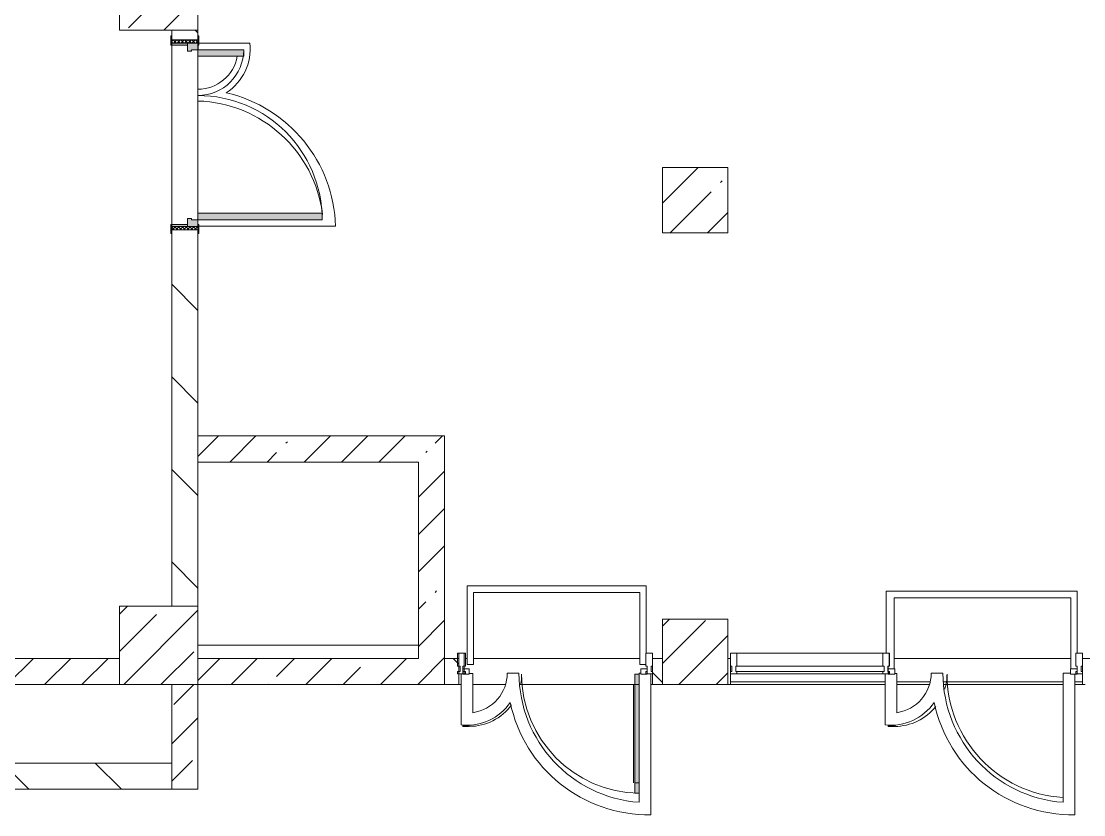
# Model space of a CAD drawing. Header units: millimetres. Extents: x 81663 to 277412, y -8553 to 29000.
# Drawn here: x 213638 to 221758, y 10705 to 16767 of the extents above; entities that cross this region are included whole.
import ezdxf

# ---------------------------------------------------------------- set-up
doc = ezdxf.new("R2010")
doc.units = ezdxf.units.MM
for name, color, linetype, lineweight, true_color in [('A-DETL-GENF-3', 7, 'Continuous', 5, 0xe2e2e2), ('A-DETL-GENF-5', 7, 'Continuous', 5, 0xaaaaaa), ('A-DOOR-2', 7, 'Continuous', 5, 0xe2e2e2), ('A-DOOR-3', 7, 'Continuous', 5, 0xaaaaaa), ('A-DOOR-FRAM-1', 7, 'Continuous', 5, 0xe2e2e2), ('A-DOOR-FRAM-3', 7, 'Continuous', 5, 0xaaaaaa), ('A-FLOR-2', 7, 'Continuous', 5, 0xaaaaaa)]:
    doc.layers.add(name, color=color, linetype=linetype, lineweight=lineweight, true_color=true_color)
for name, color, linetype, lineweight in [('A-GLAZ-CURT-2', 7, 'Continuous', 5), ('A-GLAZ-CWMG-2', 7, 'Continuous', 5), ('A-WALL', 7, 'Continuous', 9), ('I-WALL-3', 7, 'Continuous', 5), ('S-COLS-1', 7, 'Continuous', 5)]:
    doc.layers.add(name, color=color, linetype=linetype, lineweight=lineweight)
pattern_1 = [(135, (148228.23, 0), (-353.5534, -353.5534), [])]
pattern_2 = [(45, (148228.23, 0), (-285.1231, 285.1231), []), (45, (148513.35, 0), (-285.1231, 285.1231), [504.031, -100.806, 16.764, -84.042])]

# ---------------------------------------------------------------- blocks, each defined once
blk = doc.blocks.new('BSC_Колонна _Прямоугольная - 600х600-23205240-2_5_3_птичка')
at = {"layer": 'S-COLS-1'}
h = blk.add_hatch(dxfattribs=at)
h.set_pattern_fill('FP_46', color=256, style=0, pattern_type=2)
h.set_pattern_definition([(45, (-66460, -12000), (-285.1231, 285.1231), []), (45, (-66174.88, -12000), (-285.1231, 285.1231), [504.031, -100.806, 16.764, -84.042])])
h.paths.add_polyline_path([(-300, -300), (300, -300), (300, 300), (-300, 300)])
for p, q in [((300, 300), (-300, 300)), ((-300, 300), (-300, -300)), ((300, -300), (300, 300)), ((-300, -300), (300, -300))]:
    blk.add_line(p, q, dxfattribs=at)
blk = doc.blocks.new('BSC_Колонна _Прямоугольная - 600х600-V25-2_5_3_птичка')
at = {"layer": 'S-COLS-1'}
h = blk.add_hatch(dxfattribs=at)
h.set_pattern_fill('FP_55', color=256, style=0, pattern_type=2)
h.set_pattern_definition([(45, (-66460, -17000), (-285.1231, 285.1231), []), (45, (-66174.88, -17000), (-285.1231, 285.1231), [504.031, -100.806, 16.764, -84.042])])
h.paths.add_polyline_path([(-300, -300), (300, -300), (300, 300), (-300, 300), (-300, 5.5)])
for p, q in [((300, 300), (-300, 300)), ((-300, 300), (-300, -300)), ((300, -300), (300, 300)), ((-300, -300), (300, -300))]:
    blk.add_line(p, q, dxfattribs=at)
blk = doc.blocks.new('110_Дверь_СКБ_2Ст - Д-6_л__ ДОО_Дв_1450x2100h_Дверь из раздевальной в коридор-V29-2_5_3_птичка')
at = {"layer": 'A-DOOR-2'}
for points in [[(662.5, 100), (662.5, 1050), (612.5, 1050), (612.5, 100)], [(-587.5, 100), (-587.5, 450), (-637.5, 450), (-637.5, 100)]]:
    blk.add_hatch(color=256, dxfattribs=at).paths.add_polyline_path(points)
h = blk.add_hatch(color=256, dxfattribs=at)
h.paths.add_polyline_path([(712.5, 100), (662.5, 100), (662.5, 50), (652.5, 50), (652.5, 20), (712.5, 20)])
h.paths.add_polyline_path([(-627.5, 20), (-627.5, 50), (-637.5, 50), (-637.5, 100), (-687.5, 100), (-687.5, 20)])
at = {"layer": 'A-DOOR-3'}
h = blk.add_hatch(dxfattribs=at)
h.set_pattern_fill('FP_67', color=256, style=0, pattern_type=2)
h.set_pattern_definition([(135, (1576.41, 164.685), (-14.14214, -14.14214), []), (225, (1576.41, 164.685), (14.14214, -14.14214), [])])
h.paths.add_polyline_path([(737.5, 100), (712.5, 100), (712.5, -100), (737.5, -100)])
at = {"layer": 'A-DOOR-FRAM-1'}
for points in [[(-672.5, 100), (-672.5, 108), (-742.5, 108), (-742.5, 100)], [(767.5, 100), (767.5, 108), (697.5, 108), (697.5, 100)], [(-672.5, 20), (-687.5, 20), (-687.5, -100), (-672.5, -94.3)], [(712.5, 20), (697.5, 20), (697.5, -100), (712.5, -100)], [(-672.5, -100), (-742.5, -100), (-742.5, -108), (-672.5, -108)], [(767.5, -108), (767.5, -100), (697.5, -100), (697.5, -108)]]:
    blk.add_hatch(color=256, dxfattribs=at).paths.add_polyline_path(points)
at = {"layer": 'A-DOOR-FRAM-3'}
h = blk.add_hatch(dxfattribs=at)
h.set_pattern_fill('FP_68', color=256, style=0, pattern_type=2)
h.set_pattern_definition([(45, (-546.384, 164.685), (-14.1421, 14.1421), []), (135, (-546.384, 164.685), (-14.1421, -14.1421), [])])
h.paths.add_polyline_path([(-687.5, -94.3), (-687.5, 100), (-712.5, 100), (-712.5, -100), (-687.5, -100)])
at = {"layer": 'A-DOOR-3'}
for p, q in [((662.5, 1050), (612.5, 1050)), ((612.5, 1050), (612.5, 100)), ((662.5, 100), (662.5, 1050)), ((-637.5, 450), (-637.5, 100)), ((-587.5, 450), (-637.5, 450)), ((-587.5, 100), (-587.5, 450)), ((-637.5, 100), (-587.5, 100)), ((612.5, 100), (662.5, 100))]:
    blk.add_line(p, q, dxfattribs=at)
for centre, radius, start, end in [((662.5, 100), 950, 90, 180), ((-637.5, 100), 350, 360, 90)]:
    blk.add_arc(centre, radius, start, end, dxfattribs=at)
at = {"layer": 'A-DOOR-FRAM-3'}
for p, q in [((-672.5, 108), (-742.5, 108)), ((-742.5, 108), (-742.5, 100)), ((-742.5, 100), (-672.5, 100)), ((-687.5, 100), (-712.5, 100)), ((-712.5, 100), (-712.5, -100)), ((-637.5, 100), (-687.5, 100)), ((-687.5, 100), (-687.5, 20)), ((-687.5, -100), (-687.5, 100)), ((-672.5, 100), (-672.5, 108)), ((-637.5, 50), (-637.5, 100)), ((662.5, 100), (662.5, 50)), ((712.5, 100), (662.5, 100)), ((767.5, 108), (697.5, 108)), ((697.5, 108), (697.5, 100)), ((697.5, 100), (767.5, 100)), ((712.5, 20), (712.5, 100)), ((737.5, 100), (712.5, 100)), ((712.5, 100), (712.5, -100)), ((737.5, -100), (737.5, 100)), ((767.5, 100), (767.5, 108)), ((-687.5, 20), (-627.5, 20)), ((-672.5, 20), (-687.5, 20)), ((-687.5, 20), (-687.5, -100)), ((-672.5, -100), (-672.5, 20)), ((-627.5, 50), (-637.5, 50)), ((-627.5, 20), (-627.5, 50)), ((662.5, 50), (652.5, 50)), ((652.5, 50), (652.5, 20)), ((652.5, 20), (712.5, 20)), ((712.5, 20), (697.5, 20)), ((697.5, 20), (697.5, -100)), ((712.5, -100), (712.5, 20)), ((-672.5, -100), (-742.5, -100)), ((-742.5, -100), (-742.5, -108)), ((-742.5, -108), (-672.5, -108)), ((-712.5, -100), (-687.5, -100)), ((-687.5, -100), (-672.5, -100)), ((-672.5, -108), (-672.5, -100)), ((697.5, -100), (712.5, -100)), ((767.5, -100), (697.5, -100)), ((697.5, -100), (697.5, -108)), ((697.5, -108), (767.5, -108)), ((712.5, -100), (737.5, -100)), ((767.5, -108), (767.5, -100))]:
    blk.add_line(p, q, dxfattribs=at)
blk = doc.blocks.new('BSC_Колонна _Прямоугольная - 500х500-V77-2_5_3_птичка')
at = {"layer": 'S-COLS-1'}
h = blk.add_hatch(dxfattribs=at)
h.set_pattern_fill('FP_106', color=256, style=0, pattern_type=2)
h.set_pattern_definition([(45, (-70560, -15400), (-285.1231, 285.1231), []), (45, (-70274.88, -15400), (-285.1231, 285.1231), [504.031, -100.806, 16.764, -84.042])])
h.paths.add_polyline_path([(-250, -250), (250, -250), (250, 250), (-250, 250)])
for p, q in [((250, 250), (-250, 250)), ((-250, 250), (-250, -250)), ((250, -250), (250, 250)), ((-250, -250), (250, -250))]:
    blk.add_line(p, q, dxfattribs=at)
blk = doc.blocks.new('Прямоугольный импост - Импост структурный с накладкой - 160мм Темный-33326475-2_5_3_птичка')
at = {"layer": 'A-GLAZ-CWMG-2'}
for p, q in [((-50, 40), (-50, 140)), ((-50, 140), (0, 140)), ((0, 140), (0, 40)), ((-40, 40), (-50, 40)), ((-50, -17), (-50, 0)), ((-50, 0), (-40, 0)), ((-40, 0), (-40, 40)), ((-10, 40), (-10, 0)), ((0, 40), (-10, 40)), ((-10, 0), (0, 0)), ((0, 0), (0, -17)), ((0, -17), (-50, -17))]:
    blk.add_line(p, q, dxfattribs=at)
blk = doc.blocks.new('Дверь_Витражная_остекление_ - ВВ-6 остекление-32274838-2_5_3_птичка')
at = {"layer": 'A-DETL-GENF-3'}
for points in [[(-610, 930), (-642.6, 930), (-642.6, 20), (-610, 20), (-610, 579)], [(705, 420), (660, 420), (660, 410.2), (705, 410.4)]]:
    blk.add_hatch(color=256, dxfattribs=at).paths.add_polyline_path(points)
at = {"layer": 'A-DETL-GENF-5'}
for p, q in [((-642.6, 930), (-610, 930)), ((-610, 930), (-642.6, 930)), ((-610, 930), (-610, 20)), ((-610, 20), (-610, 930)), ((-642.6, 850), (-610, 850)), ((-601, 850), (-601, 100)), ((705, 420), (660, 420)), ((660, 420), (660, 410.2)), ((705, 420), (660, 420)), ((660, 420), (660, 410.2)), ((705, 420), (705, 408.4)), ((705, 408.4), (705, 420)), ((-642.6, 100), (-610, 100)), ((-610, 20), (-642.6, 20)), ((-642.6, 20), (-610, 20))]:
    blk.add_line(p, q, dxfattribs=at)
at = {"layer": 'A-DOOR-3'}
for p, q in [((655, 420), (655, 410.4)), ((-655, 20), (-705, 20)), ((-705, 20), (-705, -20)), ((-655, -20), (-655, 20)), ((705, 20), (655, 20)), ((655, 20), (655, -20)), ((705, -20), (705, 20)), ((-705, -20), (-655, -20)), ((655, -20), (705, -20))]:
    blk.add_line(p, q, dxfattribs=at)
for centre, radius, start, end in [((-655, 20), 910, 360, 89.20859), ((655, 20), 400, 90, 143.87233), ((655, 20), 400, 168.59224, 180)]:
    blk.add_arc(centre, radius, start, end, dxfattribs=at)
blk = doc.blocks.new('Прямоугольный импост - Импост структурный с накладкой - 160мм Темный-33326241-2_5_3_птичка')
at = {"layer": 'A-GLAZ-CWMG-2'}
for p, q in [((-25, 40), (-25, 140)), ((-25, 140), (25, 140)), ((25, 140), (25, 40)), ((-15, 40), (-25, 40)), ((-25, -17), (-25, 0)), ((-25, 0), (-15, 0)), ((-15, 0), (-15, 40)), ((15, 40), (15, 0)), ((25, 40), (15, 40)), ((15, 0), (25, 0)), ((25, 0), (25, -17)), ((25, -17), (-25, -17))]:
    blk.add_line(p, q, dxfattribs=at)
blk = doc.blocks.new('Прямоугольный импост - Импост структурный с накладкой - 160мм Темный-33326242-2_5_3_птичка')
at = {"layer": 'A-GLAZ-CWMG-2'}
for p, q in [((0, 140), (-50, 140)), ((-50, 140), (-50, 40)), ((0, 40), (0, 140)), ((-50, 40), (-40, 40)), ((-40, 0), (-50, 0)), ((-50, 0), (-50, -17)), ((-40, 40), (-40, 0)), ((-10, 0), (-10, 40)), ((-10, 40), (0, 40)), ((0, 0), (-10, 0)), ((0, -17), (0, 0)), ((-50, -17), (0, -17))]:
    blk.add_line(p, q, dxfattribs=at)
blk = doc.blocks.new('Прямоугольный импост - Импост структурный с накладкой - 160мм Темный-33326237-2_5_3_птичка')
at = {"layer": 'A-GLAZ-CWMG-2'}
for p, q in [((-50, 40), (-50, 140)), ((-50, 140), (0, 140)), ((0, 140), (0, 40)), ((-40, 40), (-50, 40)), ((-50, -17), (-50, 0)), ((-50, 0), (-40, 0)), ((-40, 0), (-40, 40)), ((-10, 40), (-10, 0)), ((0, 40), (-10, 40)), ((-10, 0), (0, 0)), ((0, 0), (0, -17)), ((0, -17), (-50, -17))]:
    blk.add_line(p, q, dxfattribs=at)
blk = doc.blocks.new('Дверь_Витражная_остекление_ - В-18-32468702-2_5_3_птичка')
at = {"layer": 'A-DETL-GENF-3'}
blk.add_hatch(color=256, dxfattribs=at).paths.add_polyline_path([(677.5, 420), (683.2, 410.4), (722.5, 410.4), (722.5, 420), (683.2, 420)])
at = {"layer": 'A-DETL-GENF-5'}
for p, q in [((722.5, 420), (677.5, 420)), ((677.5, 420), (677.5, 409.8)), ((722.5, 420), (677.5, 420)), ((677.5, 420), (677.5, 409.8)), ((722.5, 420), (722.5, 408.9)), ((722.5, 408.9), (722.5, 420))]:
    blk.add_line(p, q, dxfattribs=at)
at = {"layer": 'A-DOOR-3'}
for p, q in [((672.5, 420), (672.5, 409.2)), ((-672.5, 20), (-722.5, 20)), ((-722.5, 20), (-722.5, -20)), ((-672.5, -20), (-672.5, 20)), ((722.5, 20), (672.5, 20)), ((672.5, 20), (672.5, -20)), ((722.5, -20), (722.5, 20)), ((-722.5, -20), (-672.5, -20)), ((672.5, -20), (722.5, -20))]:
    blk.add_line(p, q, dxfattribs=at)
for centre, radius, start, end in [((-672.5, 20), 945, 360, 86.42063), ((672.5, 20), 400, 90, 141.82821), ((672.5, 20), 400, 163.22836, 180)]:
    blk.add_arc(centre, radius, start, end, dxfattribs=at)
blk = doc.blocks.new('Системная панель - Стекло - 40мм-32468815-2_5_3_птичка')
at = {"layer": 'A-GLAZ-CURT-2'}
for p, q in [((567, 0), (-567, 0)), ((-567, 0), (-567, -40)), ((567, -40), (567, 0)), ((-567, -40), (567, -40))]:
    blk.add_line(p, q, dxfattribs=at)
blk = doc.blocks.new('Прямоугольный импост - Импост структурный с накладкой - 160мм Темный-33326239-2_5_3_птичка')
at = {"layer": 'A-GLAZ-CWMG-2'}
for p, q in [((-25, 40), (-25, 140)), ((-25, 140), (25, 140)), ((25, 140), (25, 40)), ((-15, 40), (-25, 40)), ((-25, -17), (-25, 0)), ((-25, 0), (-15, 0)), ((-15, 0), (-15, 40)), ((15, 40), (15, 0)), ((25, 40), (15, 40)), ((15, 0), (25, 0)), ((25, 0), (25, -17)), ((25, -17), (-25, -17))]:
    blk.add_line(p, q, dxfattribs=at)
blk = doc.blocks.new('Прямоугольный импост - Импост структурный с накладкой - 160мм Темный-32468813-2_5_3_птичка')
at = {"layer": 'A-GLAZ-CWMG-2'}
for p, q in [((70880, 11940), (71994, 11940)), ((70880, 11783), (71994, 11783))]:
    blk.add_line(p, q, dxfattribs=at)

msp = doc.modelspace()

# ---------------------------------------------------------------- hatches: boundary and pattern name
at = {"layer": 'I-WALL-3'}
h = msp.add_hatch(dxfattribs=at)
h.set_pattern_fill('FP_59', color=256, style=0, pattern_type=2)
h.set_pattern_definition(pattern_1)
h.paths.add_polyline_path([(214788.2, 12300), (214988.2, 12300), (214988.2, 15175), (214788.2, 15175), (214788.2, 13534.8)])
h.paths.add_polyline_path([(214988.2, 16625), (214988.2, 16700), (214788.2, 16700), (214794, 16625)])
h.paths.add_polyline_path([(214850.3, 17300), (214988.2, 17300), (214988.2, 22700), (214788.2, 22700), (214788.2, 17300)])
h.paths.add_polyline_path([(214988.2, 23300), (214988.2, 24050), (214788.2, 24050), (214788.2, 23300)])
h.paths.add_polyline_path([(214988.2, 25950), (214988.2, 26500), (214788.2, 26500), (214788.2, 25950)])
h = msp.add_hatch(dxfattribs=at)
h.set_pattern_fill('FP_56', color=256, style=0, pattern_type=2)
h.set_pattern_definition(pattern_2)
h.paths.add_polyline_path([(216673.2, 13400), (216873.2, 13400), (216873.2, 13600), (214988.2, 13600), (214988.2, 13400), (215721.5, 13400)])
h = msp.add_hatch(dxfattribs=at)
h.set_pattern_fill('FP_56', color=256, style=0, pattern_type=2)
h.set_pattern_definition(pattern_2)
h.paths.add_polyline_path([(216673.2, 11700), (216873.2, 11700), (216873.2, 13400), (216673.2, 13400), (216673.2, 11799.5)])
h = msp.add_hatch(dxfattribs=at)
h.set_pattern_fill('FP_56', color=256, style=0, pattern_type=2)
h.set_pattern_definition(pattern_2)
h.paths.add_polyline_path([(203928.2, 11700), (208388.2, 11700), (208388.2, 11900), (202988.2, 11900), (202988.2, 11700), (203728.2, 11700)])
h.paths.add_polyline_path([(210156.4, 11700), (214388.2, 11700), (214388.2, 11900), (208988.2, 11900), (208988.2, 11700), (209588.2, 11700)])
h = msp.add_hatch(dxfattribs=at)
h.set_pattern_fill('FP_56', color=256, style=0, pattern_type=2)
h.set_pattern_definition(pattern_2)
h.paths.add_polyline_path([(215721.5, 11700), (216673.2, 11700), (216673.2, 11900), (214988.2, 11900), (214988.2, 11700)])
h = msp.add_hatch(dxfattribs=at)
h.set_pattern_fill('FP_59', color=256, style=0, pattern_type=2)
h.set_pattern_definition(pattern_1)
h.paths.add_polyline_path([(216873.2, 11700), (216982.2, 11700), (216982.2, 11900), (216873.2, 11900), (216873.2, 11799.5)])
h.paths.add_polyline_path([(223708.2, 11700), (223708.2, 11900), (221748.2, 11900), (221748.2, 11700), (223141.7, 11700)])
h.paths.add_polyline_path([(218538.2, 11700), (218538.2, 11900), (218462.2, 11900), (218462.2, 11700), (218504.1, 11700)])
h.paths.add_polyline_path([(219058.2, 11700), (219058.2, 11900), (219038.2, 11900), (219038.2, 11700)])
h = msp.add_hatch(dxfattribs=at)
h.set_pattern_fill('FP_56', color=256, style=0, pattern_type=2)
h.set_pattern_definition(pattern_2)
h.paths.add_polyline_path([(214788.2, 10900), (214988.2, 10900), (214988.2, 11700), (214788.2, 11700), (214788.2, 11100)])
h = msp.add_hatch(dxfattribs=at)
h.set_pattern_fill('FP_59', color=256, style=0, pattern_type=2)
h.set_pattern_definition(pattern_1)
h.paths.add_polyline_path([(214788.2, 10900), (214788.2, 11100), (210388.2, 11100), (210388.2, 10900), (212011.4, 10900)])
at = {"layer": 'S-COLS-1'}
h = msp.add_hatch(dxfattribs=at)
h.set_pattern_fill('FP_56', color=256, style=0, pattern_type=2)
h.set_pattern_definition(pattern_2)
h.paths.add_polyline_path([(218538.2, 11700), (219038.2, 11700), (219038.2, 12200), (218538.2, 12200), (218538.2, 11799.5)])

# ---------------------------------------------------------------- linework, layer by layer
at = {"layer": 'A-FLOR-2'}
for p, q in [((214991.2, 16585), (214991.2, 16550)), ((215384.3, 16600), (214996.2, 16600)), ((214988.2, 16248.1), (214988.2, 16158)), ((214996.2, 15201.1), (216040.6, 15201.1)), ((218415.1, 12453), (217045.1, 12453)), ((217045.1, 12453), (217045.1, 11853)), ((218415.1, 11940), (218415.1, 12453)), ((217095.1, 11853), (217095.1, 12403)), ((217095.1, 12403), (218365.1, 12403)), ((218365.1, 12403), (218365.1, 11853)), ((221708.7, 12412.4), (220248.9, 12412.4)), ((220248.9, 12412.4), (220248.9, 11940)), ((220308.9, 11820), (220308.9, 12362.4)), ((220308.9, 12362.4), (221658.7, 12362.4)), ((221658.7, 12362.4), (221658.7, 11820)), ((221708.7, 11940), (221708.7, 12412.4)), ((216673.2, 12000), (214988.2, 12000)), ((217000.7, 11783), (217000.7, 11392.1)), ((217045.1, 11853), (217095.1, 11853)), ((217090.2, 11785.1), (217062.2, 11785.1)), ((217090.2, 11485.1), (217090.2, 11785.1)), ((217442.2, 11788.1), (217352.6, 11788.1)), ((218372.2, 11788.1), (218359.9, 11788.1)), ((218359.9, 11788.1), (218359.9, 10800.5)), ((218365.1, 11853), (218412.2, 11853)), ((218449.6, 10705.4), (218449.6, 11783)), ((220240.7, 11783), (220240.7, 11392.1)), ((220330.2, 11785.1), (220313.2, 11785.1)), ((220330.2, 11485.1), (220330.2, 11785.1)), ((220682.2, 11788.1), (220592.6, 11788.1)), ((221658.2, 11788.1), (221599.9, 11788.1)), ((221599.9, 11788.1), (221599.9, 10800.5)), ((221689.6, 10705.4), (221689.6, 11780)), ((217000.7, 11700), (216982.2, 11700)), ((218462.2, 11700), (218449.6, 11700)), ((219058.2, 11720), (220240.7, 11720)), ((220240.7, 11700), (219058.2, 11700)), ((220330.2, 11720), (220584.3, 11720)), ((220685.9, 11720), (221599.9, 11720)), ((221689.6, 11720), (221748.2, 11720)), ((221748.2, 11700), (221689.6, 11700))]:
    msp.add_line(p, q, dxfattribs=at)
for centre, radius, start, end in [((214992.1, 16553.3), 395, 302.61833, 6.79242), ((214988.2, 16554.3), 306.2, 270, 349.74815), ((214962.1, 15169.3), 1079, 1.68848, 76.98917), ((214958.2, 15168.2), 990.3, 7.11312, 88.26401), ((217046.4, 11788.1), 306.2, 278.22053, 360), ((218432.5, 11788.1), 990.3, 180, 265.79425), ((220286.4, 11788.1), 306.2, 278.22053, 360), ((221672.5, 11788.1), 990.3, 180, 265.79425), ((217047.4, 11784.3), 395, 263.20758, 326.07537), ((218431.4, 11784.3), 1079, 191.7891, 270.96685), ((220287.4, 11784.3), 395, 263.20758, 326.07537), ((221671.4, 11784.3), 1079, 191.7891, 270.96685)]:
    msp.add_arc(centre, radius, start, end, dxfattribs=at)
at = {"layer": 'A-WALL'}
for p, q in [((216873.2, 11700), (216873.2, 11900)), ((214788.2, 10900), (214788.2, 11100))]:
    msp.add_line(p, q, dxfattribs=at)
at = {"layer": 'I-WALL-3'}
for p, q in [((214788.2, 16700), (214788.2, 16655)), ((214988.2, 16655), (214988.2, 16700)), ((214788.2, 15215), (214788.2, 16585)), ((214988.2, 16500), (214988.2, 16248.1)), ((214988.2, 16158), (214988.2, 15300)), ((214788.2, 15145), (214788.2, 12300)), ((214988.2, 12300), (214988.2, 15145)), ((216873.2, 13600), (214988.2, 13600)), ((216873.2, 11900), (216873.2, 13600)), ((214988.2, 13400), (216673.2, 13400)), ((216673.2, 13400), (216673.2, 11900)), ((214388.2, 11900), (208988.2, 11900)), ((216673.2, 11900), (214988.2, 11900)), ((216982.2, 11900), (216873.2, 11900)), ((216982.2, 11700), (216982.2, 11900)), ((217032.2, 11900), (217045.1, 11900)), ((217095.1, 11900), (218365.1, 11900)), ((218538.2, 11900), (218462.2, 11900)), ((218462.2, 11900), (218462.2, 11700)), ((218538.2, 11700), (218538.2, 11900)), ((219058.2, 11900), (219038.2, 11900)), ((219038.2, 11900), (219038.2, 11700)), ((219058.2, 11700), (219058.2, 11900)), ((220308.9, 11900), (221658.7, 11900)), ((223708.2, 11900), (221748.2, 11900)), ((221748.2, 11900), (221748.2, 11700)), ((212688.2, 11700), (214388.2, 11700)), ((214788.2, 11700), (214788.2, 11100)), ((214988.2, 10900), (214988.2, 11700)), ((214988.2, 11700), (216982.2, 11700)), ((217338, 11700), (217090.2, 11700)), ((218359.9, 11700), (217446.9, 11700)), ((218462.2, 11700), (218538.2, 11700)), ((219058.2, 11700), (219038.2, 11700)), ((220578, 11700), (220330.2, 11700)), ((221599.9, 11700), (220686.9, 11700)), ((221768.2, 11700), (221748.2, 11700)), ((214788.2, 11100), (212688.2, 11100)), ((210188.2, 10900), (214988.2, 10900))]:
    msp.add_line(p, q, dxfattribs=at)
at = {"layer": 'S-COLS-1'}
for p, q in [((219038.2, 12200), (218538.2, 12200)), ((218538.2, 12200), (218538.2, 11900)), ((219038.2, 11900), (219038.2, 12200)), ((218538.2, 11900), (218538.2, 11700)), ((219038.2, 11700), (219038.2, 11900)), ((218538.2, 11700), (219038.2, 11700))]:
    msp.add_line(p, q, dxfattribs=at)

# ---------------------------------------------------------------- block references
at = {"layer": 'A-DOOR-3'}
for name, p, rotation in [('110_Дверь_СКБ_2Ст - Д-6_л__ ДОО_Дв_1450x2100h_Дверь из раздевальной в коридор-V29-2_5_3_птичка', (214888.2, 15912.5), 269.9999999999999), ('Дверь_Витражная_остекление_ - ВВ-6 остекление-32274838-2_5_3_птичка', (217717.2, 11800), 180), ('Дверь_Витражная_остекление_ - В-18-32468702-2_5_3_птичка', (220985.7, 11800), 180)]:
    msp.add_blockref(name, p, dxfattribs=dict(at, rotation=rotation))
at = {"layer": 'A-GLAZ-CURT-2', "rotation": 180}
msp.add_blockref('Системная панель - Стекло - 40мм-32468815-2_5_3_птичка', (219665.2, 11800), dxfattribs=at)
at = {"layer": 'A-GLAZ-CWMG-2', "extrusion": (0, 0, -1)}
for name, p in [('Прямоугольный импост - Импост структурный с накладкой - 160мм Темный-33326241-2_5_3_птичка', (-216997.2, 11800)), ('Прямоугольный импост - Импост структурный с накладкой - 160мм Темный-33326475-2_5_3_птичка', (-216982.2, 11800)), ('Прямоугольный импост - Импост структурный с накладкой - 160мм Темный-33326237-2_5_3_птичка', (-219058.2, 11800)), ('Прямоугольный импост - Импост структурный с накладкой - 160мм Темный-33326239-2_5_3_птичка', (-220247.2, 11800)), ('Прямоугольный импост - Импост структурный с накладкой - 160мм Темный-33326241-2_5_3_птичка', (-220248.2, 11800))]:
    msp.add_blockref(name, p, dxfattribs=at)
at = {"layer": 'A-GLAZ-CWMG-2'}
for name, p in [('Прямоугольный импост - Импост структурный с накладкой - 160мм Темный-33326242-2_5_3_птичка', (218462.2, 11800)), ('Прямоугольный импост - Импост структурный с накладкой - 160мм Темный-32468813-2_5_3_птичка', (148228.2, 0)), ('Прямоугольный импост - Импост структурный с накладкой - 160мм Темный-33326242-2_5_3_птичка', (221748.2, 11800))]:
    msp.add_blockref(name, p, dxfattribs=at)
at = {"layer": 'S-COLS-1'}
for name, p in [('BSC_Колонна _Прямоугольная - 600х600-V25-2_5_3_птичка', (214688.2, 17000)), ('BSC_Колонна _Прямоугольная - 500х500-V77-2_5_3_птичка', (218788.2, 15400)), ('BSC_Колонна _Прямоугольная - 600х600-23205240-2_5_3_птичка', (214688.2, 12000))]:
    msp.add_blockref(name, p, dxfattribs=at)

doc.saveas('drawing.dxf')
